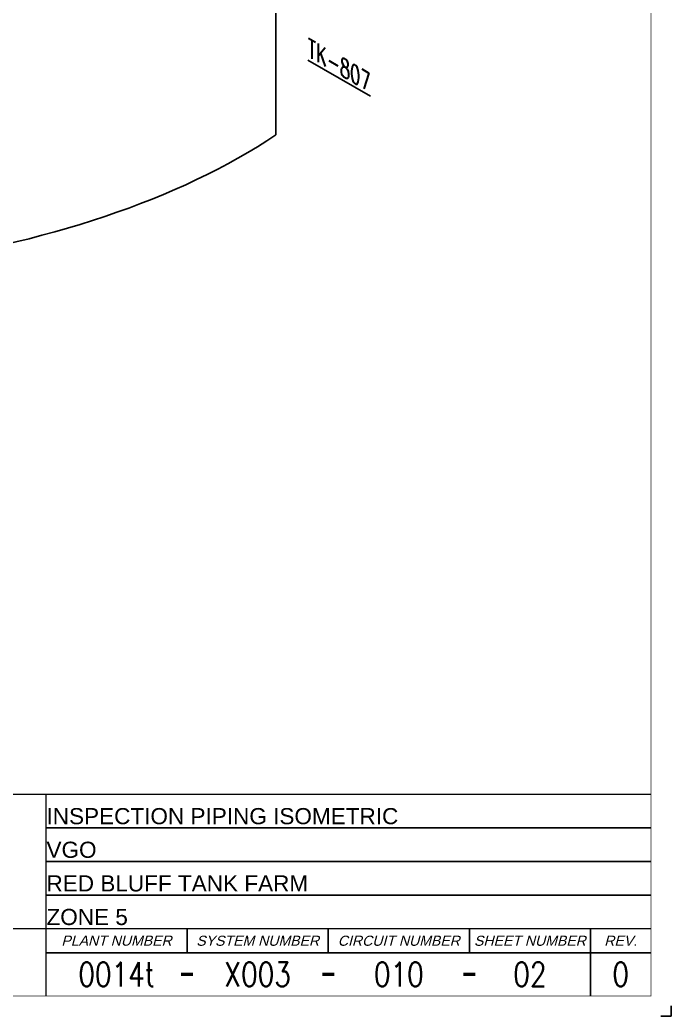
# Model space of a CAD drawing. Header units: inches. Extents: x 0.1 to 17.4, y 0.1 to 11.4.
# Drawn here: x 13.34 to 17.38, y 0.12 to 6.3 of the extents above; entities that cross this region are included whole.
import ezdxf
from ezdxf.enums import TextEntityAlignment as Align

# ---------------------------------------------------------------- set-up
doc = ezdxf.new("R2010")
doc.units = ezdxf.units.IN
doc.header["$MEASUREMENT"] = 0
for name, color, linetype in [('BORDER', 3, 'Continuous'), ('BORDERTEXT', 7, 'Continuous'), ('EQUIP', 131, 'Continuous'), ('EQUIP-ANNO', 150, 'Continuous')]:
    doc.layers.add(name, color=color, linetype=linetype)
doc.styles.add('FEASStandard', font='arial.ttf')
doc.styles.add('ISO30', font='simplex.shx', dxfattribs={"width": 0.85, "oblique": 30, "height": 0.075})
doc.styles.add('PART_Standard', font='romans', dxfattribs={"width": 0.8, "height": 0.09})
doc.styles.add('Richmond', font='arial.ttf')

# ---------------------------------------------------------------- blocks, each defined once
blk = doc.blocks.new('Border')
at = {"layer": 'BORDER'}
for p, q in [((13.5, 1.2917), (17.25, 1.2917)), ((13.5, 1.0833), (17.25, 1.0833)), ((13.5, 0.875), (17.25, 0.875)), ((14.375, 0.6667), (14.375, 0.5173)), ((15.25, 0.6667), (15.25, 0.5173)), ((16.125, 0.6667), (16.125, 0.5173)), ((16.875, 0.6667), (16.875, 0.25)), ((13.5, 0.5173), (17.25, 0.5173))]:
    blk.add_line(p, q, dxfattribs=at)
at = {"layer": 'BORDER', "const_width": 0.005}
blk.add_lwpolyline([(0.25, 0.25), (17.25, 0.25), (17.25, 11.25), (0.25, 11.25)], close=True, dxfattribs=at)
at = {"layer": 'BORDER', "const_width": 0.00833}
for points in [[(17.25, 1.5), (0.25, 1.5)], [(13.5, 0.25), (13.5, 1.5)], [(13.225, 0.6667), (17.25, 0.6667)]]:
    blk.add_lwpolyline(points, dxfattribs=at)
at = {"layer": 'BORDERTEXT'}
blk.add_line((16.113, 0.3836), (16.125, 0.3836), dxfattribs=at)
at = {"layer": 'BORDERTEXT', "const_width": 0.0208}
for points in [[(14.3375, 0.3836), (14.4125, 0.3836)], [(15.2125, 0.3836), (15.2875, 0.3836)], [(16.0875, 0.3836), (16.1625, 0.3836)]]:
    blk.add_lwpolyline(points, dxfattribs=at)
at = {"layer": 'BORDERTEXT', "style": 'FEASStandard', "oblique": 15}
for s, p in [('PLANT NUMBER', (13.9375, 0.592)), ('SYSTEM NUMBER', (14.8125, 0.592)), ('CIRCUIT NUMBER', (15.6875, 0.592)), ('SHEET NUMBER', (16.5, 0.592)), ('REV.', (17.0625, 0.592))]:
    blk.add_text(s, height=0.0625, dxfattribs=at).set_placement(p, align=Align.MIDDLE)
blk = doc.blocks.new('BORDER TEXT')
at = {"layer": 'BORDERTEXT'}
for tag, p, height, style in [('API_PIPE_CLASS', (5.4645, 1.2542), 0.08, 'Richmond'), ('MATERIAL1', (12.263, 1.2111), 0.08, 'Richmond'), ('CVX_PIPE_SPEC', (5.4619, 1.0932), 0.08, 'Richmond'), ('P&ID_#1', (0.25, 1.0831), 0.0625, 'FEASStandard'), ('LINE_#1', (1.4866, 1.0831), 0.0625, 'FEASStandard'), ('MATERIAL2', (12.263, 1.0395), 0.08, 'Richmond'), ('OP_TEMP', (5.1687, 0.9325), 0.08, 'Richmond'), ('P&ID_#2', (0.25, 0.9224), 0.0625, 'FEASStandard'), ('LINE_#2', (1.4866, 0.9224), 0.0625, 'FEASStandard'), ('MATERIAL3', (12.263, 0.868), 0.08, 'Richmond'), ('P&ID_#3', (0.25, 0.7617), 0.0625, 'FEASStandard'), ('LINE_#3', (1.4866, 0.7617), 0.0625, 'FEASStandard'), ('FROM', (5.0146, 0.7718), 0.08, 'Richmond'), ('MATERIAL4', (12.263, 0.6965), 0.08, 'Richmond'), ('TO', (4.8543, 0.6112), 0.08, 'Richmond'), ('P&ID_#4', (0.25, 0.601), 0.0625, 'FEASStandard'), ('LINE_#4', (1.4866, 0.601), 0.0625, 'FEASStandard'), ('MATERIAL5', (12.263, 0.5249), 0.08, 'Richmond'), ('P&ID_#5', (0.25, 0.4403), 0.0625, 'FEASStandard'), ('LINE_#5', (1.4866, 0.4403), 0.0625, 'FEASStandard'), ('MISC', (4.9789, 0.4506), 0.08, 'Richmond'), ('INSULATION', (12.9278, 0.4142), 0.0625, 'FEASStandard'), ('P&ID_#6', (0.25, 0.2796), 0.0625, 'FEASStandard'), ('LINE_#6', (1.4866, 0.2796), 0.0625, 'FEASStandard'), ('PWHT', (12.9278, 0.2806), 0.0625, 'FEASStandard')]:
    blk.add_attdef(tag, p, '', height=height, dxfattribs=dict(at, style=style))
at = {"layer": 'BORDERTEXT', "style": 'FEASStandard'}
for tag, p in [('DR.BY', (11.075, 0.5625)), ('DR.BY_DATE', (11.95, 0.5625)), ('CHK_BY', (11.075, 0.3542)), ('CHK._BY_DATE', (11.95, 0.3542))]:
    blk.add_attdef(tag, text='', height=0.1, dxfattribs=at).set_placement(p, align=Align.MIDDLE_CENTER)
at = {"layer": 'BORDERTEXT', "style": 'PART_Standard', "width": 0.8}
for tag, p in [('PLANT_NUMBER', (13.9375, 0.3836)), ('SYSTEM_NUMBER', (14.8125, 0.3836)), ('CIRCUIT_NUMBER', (15.6875, 0.3836)), ('SHEET_NUMBER', (16.5, 0.3836)), ('REVISION', (17.0625, 0.3836))]:
    blk.add_attdef(tag, text='', height=0.15, dxfattribs=at).set_placement(p, align=Align.MIDDLE_CENTER)
blk = doc.blocks.new('Plant Info')
at = {"layer": 'BORDERTEXT', "style": 'FEASStandard'}
for tag, p in [('DWG_TYPE', (-0.6333, -0.0756)), ('SYSTEM_NAME', (-0.6333, -0.284)), ('PLANT_NAME', (-0.6333, -0.4923)), ('ZONE', (-0.6333, -0.7006))]:
    blk.add_attdef(tag, p, '', height=0.1, dxfattribs=at)

msp = doc.modelspace()

# ---------------------------------------------------------------- linework, layer by layer
for p, q in [((17.375, 0.125), (17.375, 0.1875)), ((17.3125, 0.125), (17.375, 0.125))]:
    msp.add_line(p, q)
at = {"layer": 'EQUIP'}
msp.add_line((14.9253, 8.4287), (14.9253, 5.5878), dxfattribs=at)
msp.add_ellipse((11.3477, 6.8207), major_axis=(-4.3971, 0), ratio=0.482242, start_param=7.458185, end_param=8.804313, dxfattribs=at)

# ---------------------------------------------------------------- block references
at = {"layer": 'BORDER'}
msp.add_blockref('Border', (0, 0), dxfattribs=at)
at = {"layer": 'BORDERTEXT'}
msp.add_blockref('Plant Info', (14.1366, 1.39), dxfattribs=at).add_auto_attribs({'DWG_TYPE': 'INSPECTION PIPING ISOMETRIC', 'SYSTEM_NAME': 'VGO', 'PLANT_NAME': 'RED BLUFF TANK FARM', 'ZONE': 'ZONE 5'})
ref = msp.add_blockref('BORDER TEXT', (0, 0), dxfattribs=at)
ref.add_attrib('REVISION', '0', dxfattribs={"height": 0.15, "style": 'PART_Standard', "width": 0.8}).set_placement((17.0625, 0.3836), align=Align.MIDDLE_CENTER)
ref.add_attrib('SHEET_NUMBER', '02', dxfattribs={"height": 0.15, "style": 'PART_Standard', "width": 0.8}).set_placement((16.5, 0.3836), align=Align.MIDDLE_CENTER)
ref.add_attrib('CIRCUIT_NUMBER', '010', dxfattribs={"height": 0.15, "style": 'PART_Standard', "width": 0.8}).set_placement((15.6875, 0.3836), align=Align.MIDDLE_CENTER)
ref.add_attrib('SYSTEM_NUMBER', 'X003', dxfattribs={"height": 0.15, "style": 'PART_Standard', "width": 0.8}).set_placement((14.8125, 0.3836), align=Align.MIDDLE_CENTER)
ref.add_attrib('PLANT_NUMBER', '0014t', dxfattribs={"height": 0.15, "style": 'PART_Standard', "width": 0.8}).set_placement((13.9375, 0.3836), align=Align.MIDDLE_CENTER)

# ---------------------------------------------------------------- texts
at = {"layer": 'EQUIP-ANNO', "style": 'ISO30', "oblique": 330, "width": 0.85}
msp.add_text('%%UTK-807', height=0.1, rotation=330, dxfattribs=at).set_placement((15.1234, 6.0739))

doc.saveas('drawing.dxf')
